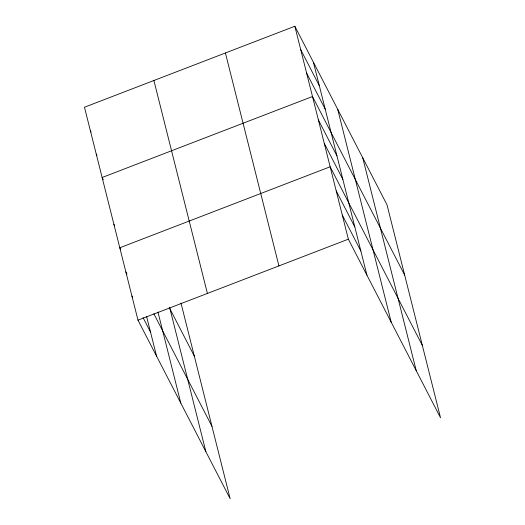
<?xml version="1.0" encoding="UTF-8"?>
<svg xmlns="http://www.w3.org/2000/svg" width="525" height="525" viewBox="0 0 525 525"><rect width="100%" height="100%" fill="white"/><g stroke="black" fill="none" stroke-linecap="round" stroke-linejoin="round"><path stroke-width="0.79" d="M294.84 26.25L348.351 239.183L440.527 417.769L387.017 204.842L294.84 26.25L84.472 107.231L137.983 320.158L230.16 498.75L180.968 302.997M137.983 320.158L348.351 239.183M300.727 49.672L319.312 85.68M306.607 73.093L325.198 109.102M404.67 275.107L312.493 96.515L102.132 177.496L103.248 179.655M318.38 119.943L336.965 155.945M324.266 143.364L342.851 179.373M422.33 345.371L330.153 166.786L119.792 247.767L120.533 249.204M336.217 190.916L354.802 226.925M342.287 215.047L360.872 251.055M90.359 130.653L91.107 132.09M96.246 154.074L96.987 155.512M169.286 307.611L194.309 356.088M113.905 224.339L114.647 225.783M153.832 313.714L211.969 426.352M125.856 271.897L126.971 274.057M131.919 296.028L132.667 297.472M143.076 317.632L150.504 332.036M362.729 157.789L416.24 370.722M337.706 109.312L391.217 322.238M313.425 62.258L366.936 275.192M225.415 52.972L278.933 265.906M153.897 80.509L207.408 293.436M169.634 307.473L205.879 451.697M157.953 312.086L180.856 403.22M146.593 316.47L156.568 356.167"/></g></svg>
